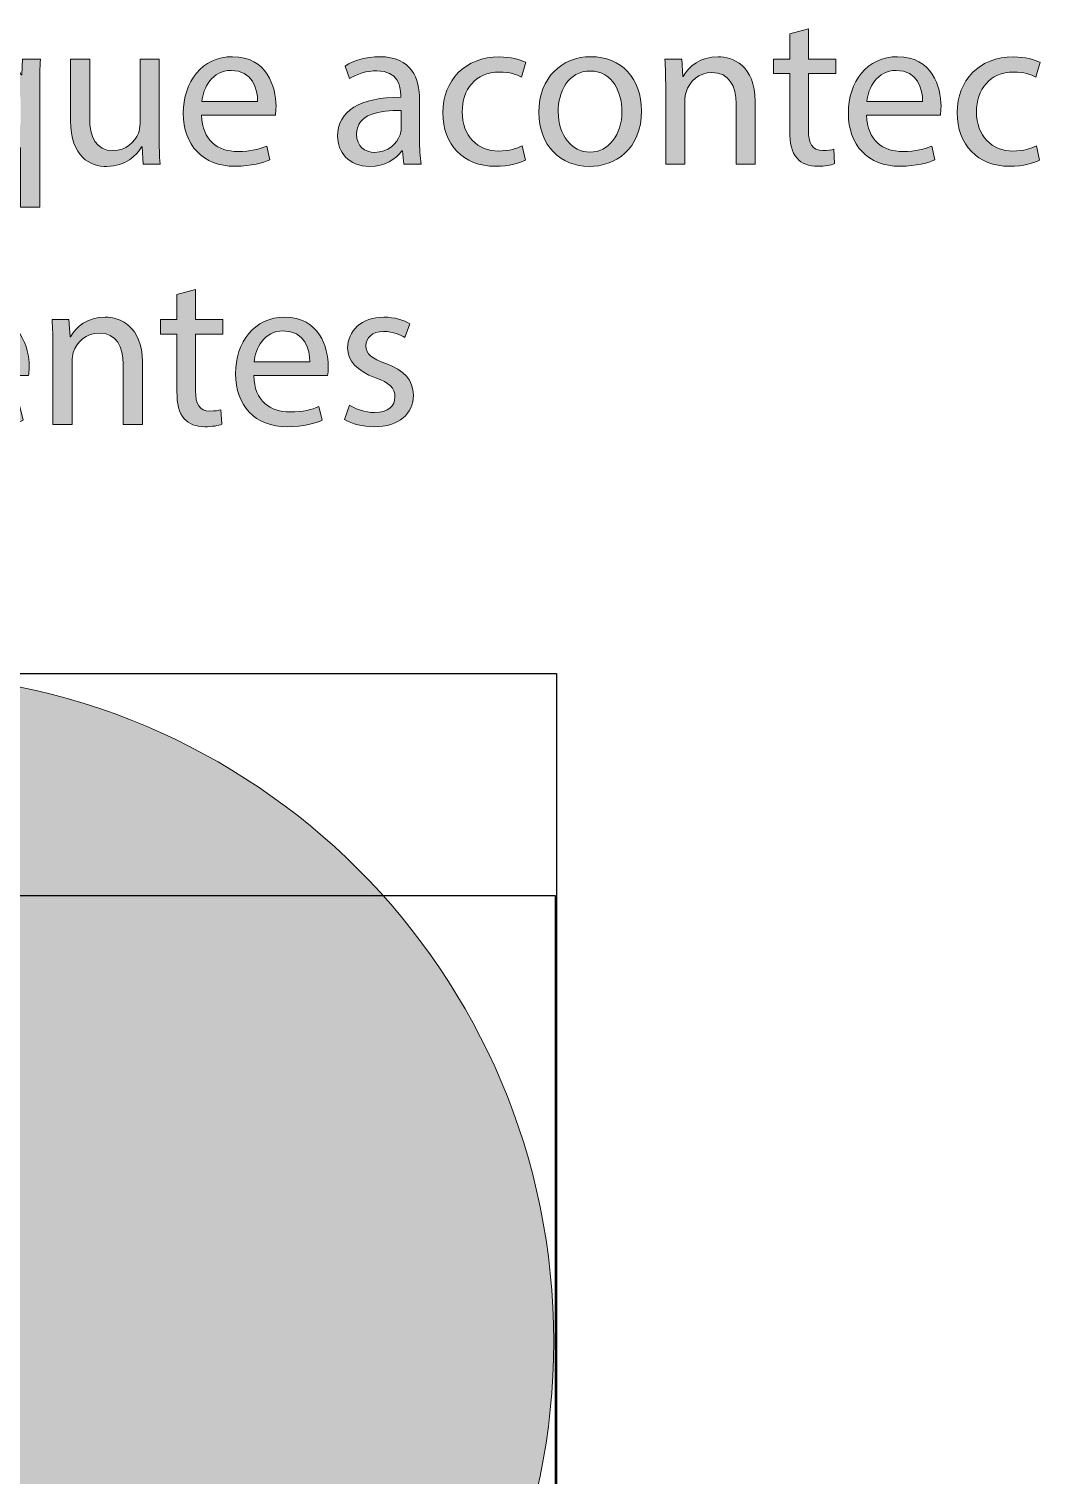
# Model space of a CAD drawing. Header units: inches. Extents: x -507 to 1392, y -754 to 68.
# Drawn here: x 704 to 750.6, y -107.8 to -41.2 of the extents above; entities that cross this region are included whole.
import ezdxf

# ---------------------------------------------------------------- set-up
doc = ezdxf.new("R2010")
doc.units = ezdxf.units.IN
doc.header["$MEASUREMENT"] = 0
doc.layers.add('back', color=7, linetype='Continuous')
picture_1 = doc.add_image_def('image46.png', size_in_pixel=(182, 199))
picture_2 = doc.add_image_def('image47.png', size_in_pixel=(257, 284))

# ---------------------------------------------------------------- blocks, each defined once
blk = doc.blocks.new('block 118')
at = {"layer": 'back', "true_color": 0x326699}
h = blk.add_hatch(color=165, dxfattribs=at)
h.dxf.hatch_style = 2
edge = h.paths.add_edge_path()
edge.add_spline(control_points=[(728.18, -101.656), (728.18, -84.661), (714.402, -70.883), (697.407, -70.883), (680.411, -70.883), (666.634, -84.661), (666.634, -101.656), (666.634, -118.651), (680.411, -132.429), (697.407, -132.429), (714.402, -132.429), (728.18, -118.651), (728.18, -101.656)], knot_values=[0, 0, 0, 0, 1, 1, 1, 2, 2, 2, 3, 3, 3, 4, 4, 4, 4], degree=3, periodic=1)
at = {"layer": 'back', "lineweight": 0}
blk.add_open_spline([(728.18, -101.656), (728.18, -84.661), (714.402, -70.883), (697.407, -70.883), (680.411, -70.883), (666.634, -84.661), (666.634, -101.656), (666.634, -118.651), (680.411, -132.429), (697.407, -132.429), (714.402, -132.429), (728.18, -118.651), (728.18, -101.656)], degree=3, knots=[0, 0, 0, 0, 1, 1, 1, 2, 2, 2, 3, 3, 3, 4, 4, 4, 4], dxfattribs=at)
blk = doc.blocks.new('block 117')
at = {"layer": 'back'}
blk.add_blockref('block 118', (0, 0), dxfattribs=at)
blk = doc.blocks.new('block 119')
at = {"layer": 'back'}
image = blk.add_image(picture_2, insert=(666.634, -139.043), size_in_units=(61.68, 68.16), dxfattribs=at)
blk = doc.blocks.new('block 116')
at = {"layer": 'back'}
for name in ['block 117', 'block 119']:
    blk.add_blockref(name, (0, 0), dxfattribs=at)
image = blk.add_image(picture_1, insert=(684.569, -128.874), size_in_units=(43.68, 47.76), dxfattribs=at)
blk = doc.blocks.new('block 115')
at = {"layer": 'back'}
blk.add_blockref('block 116', (0, 0), dxfattribs=at)
blk = doc.blocks.new('block 190')
at = {"layer": 'back', "true_color": 0x231f20}
h = blk.add_hatch(color=250, dxfattribs=at)
h.dxf.hatch_style = 2
edge = h.paths.add_edge_path()
edge.add_spline(control_points=[(739.904, -41.19), (739.904, -41.19), (739.904, -42.58), (739.904, -42.58), (739.904, -42.58), (741.163, -42.58), (741.163, -42.58), (741.163, -42.58), (741.163, -43.25), (741.163, -43.25), (741.163, -43.25), (739.904, -43.25), (739.904, -43.25), (739.904, -43.25), (739.904, -45.858), (739.904, -45.858), (739.904, -46.458), (740.074, -46.797), (740.563, -46.797), (740.794, -46.797), (740.964, -46.768), (741.073, -46.737), (741.073, -46.737), (741.113, -47.397), (741.113, -47.397), (740.943, -47.467), (740.674, -47.517), (740.334, -47.517), (739.924, -47.517), (739.595, -47.387), (739.385, -47.147), (739.135, -46.887), (739.045, -46.458), (739.045, -45.888), (739.045, -45.888), (739.045, -43.25), (739.045, -43.25), (739.045, -43.25), (738.295, -43.25), (738.295, -43.25), (738.295, -43.25), (738.295, -42.58), (738.295, -42.58), (738.295, -42.58), (739.045, -42.58), (739.045, -42.58), (739.045, -42.58), (739.045, -41.42), (739.045, -41.42), (739.045, -41.42), (739.904, -41.19), (739.904, -41.19)], knot_values=[0, 0, 0, 0, 1, 1, 1, 2, 2, 2, 3, 3, 3, 4, 4, 4, 5, 5, 5, 6, 6, 6, 7, 7, 7, 8, 8, 8, 9, 9, 9, 10, 10, 10, 11, 11, 11, 12, 12, 12, 13, 13, 13, 14, 14, 14, 15, 15, 15, 16, 16, 16, 17, 17, 17, 17], degree=3, periodic=1)
h = blk.add_hatch(color=250, dxfattribs=at)
h.dxf.hatch_style = 2
edge = h.paths.add_edge_path()
edge.add_spline(control_points=[(703.634, -46.667), (703.634, -46.667), (703.613, -46.667), (703.613, -46.667), (703.354, -47.147), (702.813, -47.527), (702.034, -47.527), (700.905, -47.527), (699.985, -46.547), (699.985, -45.078), (699.985, -43.269), (701.155, -42.47), (702.174, -42.47), (702.924, -42.47), (703.424, -42.839), (703.663, -43.309), (703.663, -43.309), (703.684, -43.309), (703.684, -43.309), (703.684, -43.309), (703.714, -42.58), (703.714, -42.58), (703.714, -42.58), (704.543, -42.58), (704.543, -42.58), (704.523, -42.989), (704.513, -43.409), (704.513, -43.909), (704.513, -43.909), (704.513, -49.396), (704.513, -49.396), (704.513, -49.396), (703.634, -49.396), (703.634, -49.396), (703.634, -49.396), (703.634, -46.667), (703.634, -46.667)], knot_values=[0, 0, 0, 0, 1, 1, 1, 2, 2, 2, 3, 3, 3, 4, 4, 4, 5, 5, 5, 6, 6, 6, 7, 7, 7, 8, 8, 8, 9, 9, 9, 10, 10, 10, 11, 11, 11, 12, 12, 12, 12], degree=3, periodic=1)
edge = h.paths.add_edge_path()
edge.add_spline(control_points=[(703.634, -44.539), (703.634, -44.418), (703.623, -44.279), (703.594, -44.169), (703.464, -43.629), (702.994, -43.169), (702.334, -43.169), (701.425, -43.169), (700.875, -43.939), (700.875, -45.028), (700.875, -45.988), (701.335, -46.827), (702.305, -46.827), (702.874, -46.827), (703.363, -46.478), (703.563, -45.868), (703.604, -45.748), (703.634, -45.578), (703.634, -45.448), (703.634, -45.448), (703.634, -44.539), (703.634, -44.539)], knot_values=[0, 0, 0, 0, 1, 1, 1, 2, 2, 2, 3, 3, 3, 4, 4, 4, 5, 5, 5, 6, 6, 6, 7, 7, 7, 7], degree=3, periodic=1)
h = blk.add_hatch(color=250, dxfattribs=at)
h.dxf.hatch_style = 2
edge = h.paths.add_edge_path()
edge.add_spline(control_points=[(710.013, -46.098), (710.013, -46.598), (710.023, -47.037), (710.053, -47.417), (710.053, -47.417), (709.273, -47.417), (709.273, -47.417), (709.273, -47.417), (709.224, -46.627), (709.224, -46.627), (709.224, -46.627), (709.203, -46.627), (709.203, -46.627), (708.974, -47.017), (708.464, -47.527), (707.604, -47.527), (706.845, -47.527), (705.936, -47.107), (705.936, -45.408), (705.936, -45.408), (705.936, -42.58), (705.936, -42.58), (705.936, -42.58), (706.814, -42.58), (706.814, -42.58), (706.814, -42.58), (706.814, -45.258), (706.814, -45.258), (706.814, -46.178), (707.095, -46.797), (707.895, -46.797), (708.483, -46.797), (708.894, -46.388), (709.054, -45.998), (709.104, -45.868), (709.134, -45.708), (709.134, -45.548), (709.134, -45.548), (709.134, -42.58), (709.134, -42.58), (709.134, -42.58), (710.013, -42.58), (710.013, -42.58), (710.013, -42.58), (710.013, -46.098), (710.013, -46.098)], knot_values=[0, 0, 0, 0, 1, 1, 1, 2, 2, 2, 3, 3, 3, 4, 4, 4, 5, 5, 5, 6, 6, 6, 7, 7, 7, 8, 8, 8, 9, 9, 9, 10, 10, 10, 11, 11, 11, 12, 12, 12, 13, 13, 13, 14, 14, 14, 15, 15, 15, 15], degree=3, periodic=1)
h = blk.add_hatch(color=250, dxfattribs=at)
h.dxf.hatch_style = 2
edge = h.paths.add_edge_path()
edge.add_spline(control_points=[(711.965, -45.158), (711.984, -46.348), (712.744, -46.837), (713.624, -46.837), (714.254, -46.837), (714.633, -46.728), (714.963, -46.587), (714.963, -46.587), (715.113, -47.217), (715.113, -47.217), (714.803, -47.357), (714.273, -47.517), (713.504, -47.517), (712.015, -47.517), (711.125, -46.538), (711.125, -45.078), (711.125, -43.619), (711.984, -42.47), (713.394, -42.47), (714.973, -42.47), (715.393, -43.859), (715.393, -44.749), (715.393, -44.928), (715.373, -45.068), (715.363, -45.158), (715.363, -45.158), (711.965, -45.158), (711.965, -45.158)], knot_values=[0, 0, 0, 0, 1, 1, 1, 2, 2, 2, 3, 3, 3, 4, 4, 4, 5, 5, 5, 6, 6, 6, 7, 7, 7, 8, 8, 8, 9, 9, 9, 9], degree=3, periodic=1)
edge = h.paths.add_edge_path()
edge.add_spline(control_points=[(714.543, -44.529), (714.554, -43.969), (714.313, -43.1), (713.324, -43.1), (712.435, -43.1), (712.045, -43.919), (711.975, -44.529), (711.975, -44.529), (714.543, -44.529), (714.543, -44.529)], knot_values=[0, 0, 0, 0, 1, 1, 1, 2, 2, 2, 3, 3, 3, 3], degree=3, periodic=1)
h = blk.add_hatch(color=250, dxfattribs=at)
h.dxf.hatch_style = 2
edge = h.paths.add_edge_path()
edge.add_spline(control_points=[(721.283, -47.417), (721.283, -47.417), (721.214, -46.807), (721.214, -46.807), (721.214, -46.807), (721.184, -46.807), (721.184, -46.807), (720.914, -47.187), (720.395, -47.527), (719.704, -47.527), (718.725, -47.527), (718.226, -46.837), (718.226, -46.138), (718.226, -44.968), (719.265, -44.329), (721.134, -44.339), (721.134, -44.339), (721.134, -44.239), (721.134, -44.239), (721.134, -43.839), (721.023, -43.119), (720.034, -43.119), (719.585, -43.119), (719.115, -43.259), (718.775, -43.479), (718.775, -43.479), (718.575, -42.899), (718.575, -42.899), (718.975, -42.64), (719.555, -42.47), (720.164, -42.47), (721.644, -42.47), (722.003, -43.479), (722.003, -44.449), (722.003, -44.449), (722.003, -46.258), (722.003, -46.258), (722.003, -46.677), (722.023, -47.087), (722.083, -47.417), (722.083, -47.417), (721.283, -47.417), (721.283, -47.417)], knot_values=[0, 0, 0, 0, 1, 1, 1, 2, 2, 2, 3, 3, 3, 4, 4, 4, 5, 5, 5, 6, 6, 6, 7, 7, 7, 8, 8, 8, 9, 9, 9, 10, 10, 10, 11, 11, 11, 12, 12, 12, 13, 13, 13, 14, 14, 14, 14], degree=3, periodic=1)
edge = h.paths.add_edge_path()
edge.add_spline(control_points=[(721.153, -44.948), (720.194, -44.928), (719.104, -45.098), (719.104, -46.038), (719.104, -46.607), (719.484, -46.877), (719.935, -46.877), (720.564, -46.877), (720.964, -46.478), (721.104, -46.068), (721.134, -45.978), (721.153, -45.878), (721.153, -45.788), (721.153, -45.788), (721.153, -44.948), (721.153, -44.948)], knot_values=[0, 0, 0, 0, 1, 1, 1, 2, 2, 2, 3, 3, 3, 4, 4, 4, 5, 5, 5, 5], degree=3, periodic=1)
h = blk.add_hatch(color=250, dxfattribs=at)
h.dxf.hatch_style = 2
edge = h.paths.add_edge_path()
edge.add_spline(control_points=[(726.873, -47.237), (726.644, -47.357), (726.134, -47.517), (725.483, -47.517), (724.024, -47.517), (723.075, -46.527), (723.075, -45.048), (723.075, -43.559), (724.095, -42.479), (725.674, -42.479), (726.193, -42.479), (726.653, -42.61), (726.893, -42.729), (726.893, -42.729), (726.693, -43.409), (726.693, -43.409), (726.483, -43.289), (726.153, -43.179), (725.674, -43.179), (724.564, -43.179), (723.965, -43.999), (723.965, -45.008), (723.965, -46.128), (724.685, -46.817), (725.644, -46.817), (726.144, -46.817), (726.474, -46.688), (726.723, -46.578), (726.723, -46.578), (726.873, -47.237), (726.873, -47.237)], knot_values=[0, 0, 0, 0, 1, 1, 1, 2, 2, 2, 3, 3, 3, 4, 4, 4, 5, 5, 5, 6, 6, 6, 7, 7, 7, 8, 8, 8, 9, 9, 9, 10, 10, 10, 10], degree=3, periodic=1)
h = blk.add_hatch(color=250, dxfattribs=at)
h.dxf.hatch_style = 2
edge = h.paths.add_edge_path()
edge.add_spline(control_points=[(732.223, -44.958), (732.223, -46.748), (730.983, -47.527), (729.813, -47.527), (728.505, -47.527), (727.495, -46.567), (727.495, -45.038), (727.495, -43.419), (728.555, -42.47), (729.894, -42.47), (731.283, -42.47), (732.223, -43.479), (732.223, -44.958)], knot_values=[0, 0, 0, 0, 1, 1, 1, 2, 2, 2, 3, 3, 3, 4, 4, 4, 4], degree=3, periodic=1)
edge = h.paths.add_edge_path()
edge.add_spline(control_points=[(728.385, -45.008), (728.385, -46.068), (728.994, -46.867), (729.854, -46.867), (730.693, -46.867), (731.323, -46.078), (731.323, -44.988), (731.323, -44.169), (730.913, -43.129), (729.874, -43.129), (728.834, -43.129), (728.385, -44.089), (728.385, -45.008)], knot_values=[0, 0, 0, 0, 1, 1, 1, 2, 2, 2, 3, 3, 3, 4, 4, 4, 4], degree=3, periodic=1)
h = blk.add_hatch(color=250, dxfattribs=at)
h.dxf.hatch_style = 2
edge = h.paths.add_edge_path()
edge.add_spline(control_points=[(733.335, -43.889), (733.335, -43.389), (733.325, -42.979), (733.295, -42.58), (733.295, -42.58), (734.074, -42.58), (734.074, -42.58), (734.074, -42.58), (734.125, -43.379), (734.125, -43.379), (734.125, -43.379), (734.145, -43.379), (734.145, -43.379), (734.385, -42.919), (734.944, -42.47), (735.744, -42.47), (736.413, -42.47), (737.453, -42.87), (737.453, -44.529), (737.453, -44.529), (737.453, -47.417), (737.453, -47.417), (737.453, -47.417), (736.573, -47.417), (736.573, -47.417), (736.573, -47.417), (736.573, -44.628), (736.573, -44.628), (736.573, -43.849), (736.283, -43.199), (735.454, -43.199), (734.874, -43.199), (734.425, -43.609), (734.274, -44.099), (734.234, -44.209), (734.215, -44.359), (734.215, -44.509), (734.215, -44.509), (734.215, -47.417), (734.215, -47.417), (734.215, -47.417), (733.335, -47.417), (733.335, -47.417), (733.335, -47.417), (733.335, -43.889), (733.335, -43.889)], knot_values=[0, 0, 0, 0, 1, 1, 1, 2, 2, 2, 3, 3, 3, 4, 4, 4, 5, 5, 5, 6, 6, 6, 7, 7, 7, 8, 8, 8, 9, 9, 9, 10, 10, 10, 11, 11, 11, 12, 12, 12, 13, 13, 13, 14, 14, 14, 15, 15, 15, 15], degree=3, periodic=1)
h = blk.add_hatch(color=250, dxfattribs=at)
h.dxf.hatch_style = 2
edge = h.paths.add_edge_path()
edge.add_spline(control_points=[(742.585, -45.158), (742.604, -46.348), (743.364, -46.837), (744.244, -46.837), (744.873, -46.837), (745.253, -46.728), (745.583, -46.587), (745.583, -46.587), (745.732, -47.217), (745.732, -47.217), (745.423, -47.357), (744.894, -47.517), (744.124, -47.517), (742.635, -47.517), (741.745, -46.538), (741.745, -45.078), (741.745, -43.619), (742.604, -42.47), (744.014, -42.47), (745.593, -42.47), (746.013, -43.859), (746.013, -44.749), (746.013, -44.928), (745.993, -45.068), (745.982, -45.158), (745.982, -45.158), (742.585, -45.158), (742.585, -45.158)], knot_values=[0, 0, 0, 0, 1, 1, 1, 2, 2, 2, 3, 3, 3, 4, 4, 4, 5, 5, 5, 6, 6, 6, 7, 7, 7, 8, 8, 8, 9, 9, 9, 9], degree=3, periodic=1)
edge = h.paths.add_edge_path()
edge.add_spline(control_points=[(745.163, -44.529), (745.173, -43.969), (744.934, -43.1), (743.943, -43.1), (743.055, -43.1), (742.664, -43.919), (742.595, -44.529), (742.595, -44.529), (745.163, -44.529), (745.163, -44.529)], knot_values=[0, 0, 0, 0, 1, 1, 1, 2, 2, 2, 3, 3, 3, 3], degree=3, periodic=1)
h = blk.add_hatch(color=250, dxfattribs=at)
h.dxf.hatch_style = 2
edge = h.paths.add_edge_path()
edge.add_spline(control_points=[(750.553, -47.237), (750.323, -47.357), (749.813, -47.517), (749.163, -47.517), (747.704, -47.517), (746.755, -46.527), (746.755, -45.048), (746.755, -43.559), (747.774, -42.479), (749.354, -42.479), (749.873, -42.479), (750.333, -42.61), (750.572, -42.729), (750.572, -42.729), (750.373, -43.409), (750.373, -43.409), (750.163, -43.289), (749.833, -43.179), (749.354, -43.179), (748.244, -43.179), (747.645, -43.999), (747.645, -45.008), (747.645, -46.128), (748.364, -46.817), (749.323, -46.817), (749.823, -46.817), (750.153, -46.688), (750.402, -46.578), (750.402, -46.578), (750.553, -47.237), (750.553, -47.237)], knot_values=[0, 0, 0, 0, 1, 1, 1, 2, 2, 2, 3, 3, 3, 4, 4, 4, 5, 5, 5, 6, 6, 6, 7, 7, 7, 8, 8, 8, 9, 9, 9, 10, 10, 10, 10], degree=3, periodic=1)
h = blk.add_hatch(color=250, dxfattribs=at)
h.dxf.hatch_style = 2
edge = h.paths.add_edge_path()
edge.add_spline(control_points=[(711.689, -53.19), (711.689, -53.19), (711.689, -54.58), (711.689, -54.58), (711.689, -54.58), (712.949, -54.58), (712.949, -54.58), (712.949, -54.58), (712.949, -55.25), (712.949, -55.25), (712.949, -55.25), (711.689, -55.25), (711.689, -55.25), (711.689, -55.25), (711.689, -57.858), (711.689, -57.858), (711.689, -58.458), (711.859, -58.797), (712.35, -58.797), (712.579, -58.797), (712.749, -58.768), (712.859, -58.737), (712.859, -58.737), (712.899, -59.397), (712.899, -59.397), (712.729, -59.467), (712.459, -59.517), (712.119, -59.517), (711.71, -59.517), (711.38, -59.387), (711.17, -59.147), (710.92, -58.887), (710.83, -58.458), (710.83, -57.888), (710.83, -57.888), (710.83, -55.25), (710.83, -55.25), (710.83, -55.25), (710.08, -55.25), (710.08, -55.25), (710.08, -55.25), (710.08, -54.58), (710.08, -54.58), (710.08, -54.58), (710.83, -54.58), (710.83, -54.58), (710.83, -54.58), (710.83, -53.42), (710.83, -53.42), (710.83, -53.42), (711.689, -53.19), (711.689, -53.19)], knot_values=[0, 0, 0, 0, 1, 1, 1, 2, 2, 2, 3, 3, 3, 4, 4, 4, 5, 5, 5, 6, 6, 6, 7, 7, 7, 8, 8, 8, 9, 9, 9, 10, 10, 10, 11, 11, 11, 12, 12, 12, 13, 13, 13, 14, 14, 14, 15, 15, 15, 16, 16, 16, 17, 17, 17, 17], degree=3, periodic=1)
h = blk.add_hatch(color=250, dxfattribs=at)
h.dxf.hatch_style = 2
edge = h.paths.add_edge_path()
edge.add_spline(control_points=[(700.6, -57.158), (700.62, -58.348), (701.38, -58.837), (702.259, -58.837), (702.889, -58.837), (703.269, -58.728), (703.599, -58.587), (703.599, -58.587), (703.748, -59.217), (703.748, -59.217), (703.438, -59.357), (702.908, -59.517), (702.139, -59.517), (700.65, -59.517), (699.761, -58.538), (699.761, -57.078), (699.761, -55.619), (700.62, -54.47), (702.029, -54.47), (703.608, -54.47), (704.028, -55.859), (704.028, -56.749), (704.028, -56.928), (704.008, -57.068), (703.998, -57.158), (703.998, -57.158), (700.6, -57.158), (700.6, -57.158)], knot_values=[0, 0, 0, 0, 1, 1, 1, 2, 2, 2, 3, 3, 3, 4, 4, 4, 5, 5, 5, 6, 6, 6, 7, 7, 7, 8, 8, 8, 9, 9, 9, 9], degree=3, periodic=1)
edge = h.paths.add_edge_path()
edge.add_spline(control_points=[(703.179, -56.529), (703.188, -55.969), (702.948, -55.1), (701.959, -55.1), (701.069, -55.1), (700.68, -55.919), (700.61, -56.529), (700.61, -56.529), (703.179, -56.529), (703.179, -56.529)], knot_values=[0, 0, 0, 0, 1, 1, 1, 2, 2, 2, 3, 3, 3, 3], degree=3, periodic=1)
h = blk.add_hatch(color=250, dxfattribs=at)
h.dxf.hatch_style = 2
edge = h.paths.add_edge_path()
edge.add_spline(control_points=[(705.12, -55.889), (705.12, -55.389), (705.11, -54.979), (705.08, -54.58), (705.08, -54.58), (705.86, -54.58), (705.86, -54.58), (705.86, -54.58), (705.91, -55.379), (705.91, -55.379), (705.91, -55.379), (705.93, -55.379), (705.93, -55.379), (706.17, -54.919), (706.729, -54.47), (707.529, -54.47), (708.199, -54.47), (709.238, -54.87), (709.238, -56.529), (709.238, -56.529), (709.238, -59.417), (709.238, -59.417), (709.238, -59.417), (708.358, -59.417), (708.358, -59.417), (708.358, -59.417), (708.358, -56.628), (708.358, -56.628), (708.358, -55.849), (708.069, -55.199), (707.239, -55.199), (706.659, -55.199), (706.21, -55.609), (706.06, -56.099), (706.02, -56.209), (706, -56.359), (706, -56.509), (706, -56.509), (706, -59.417), (706, -59.417), (706, -59.417), (705.12, -59.417), (705.12, -59.417), (705.12, -59.417), (705.12, -55.889), (705.12, -55.889)], knot_values=[0, 0, 0, 0, 1, 1, 1, 2, 2, 2, 3, 3, 3, 4, 4, 4, 5, 5, 5, 6, 6, 6, 7, 7, 7, 8, 8, 8, 9, 9, 9, 10, 10, 10, 11, 11, 11, 12, 12, 12, 13, 13, 13, 14, 14, 14, 15, 15, 15, 15], degree=3, periodic=1)
h = blk.add_hatch(color=250, dxfattribs=at)
h.dxf.hatch_style = 2
edge = h.paths.add_edge_path()
edge.add_spline(control_points=[(714.37, -57.158), (714.39, -58.348), (715.149, -58.837), (716.029, -58.837), (716.659, -58.837), (717.038, -58.728), (717.368, -58.587), (717.368, -58.587), (717.519, -59.217), (717.519, -59.217), (717.208, -59.357), (716.679, -59.517), (715.909, -59.517), (714.42, -59.517), (713.53, -58.538), (713.53, -57.078), (713.53, -55.619), (714.39, -54.47), (715.799, -54.47), (717.378, -54.47), (717.798, -55.859), (717.798, -56.749), (717.798, -56.928), (717.778, -57.068), (717.769, -57.158), (717.769, -57.158), (714.37, -57.158), (714.37, -57.158)], knot_values=[0, 0, 0, 0, 1, 1, 1, 2, 2, 2, 3, 3, 3, 4, 4, 4, 5, 5, 5, 6, 6, 6, 7, 7, 7, 8, 8, 8, 9, 9, 9, 9], degree=3, periodic=1)
edge = h.paths.add_edge_path()
edge.add_spline(control_points=[(716.948, -56.529), (716.959, -55.969), (716.719, -55.1), (715.729, -55.1), (714.84, -55.1), (714.45, -55.919), (714.38, -56.529), (714.38, -56.529), (716.948, -56.529), (716.948, -56.529)], knot_values=[0, 0, 0, 0, 1, 1, 1, 2, 2, 2, 3, 3, 3, 3], degree=3, periodic=1)
h = blk.add_hatch(color=250, dxfattribs=at)
h.dxf.hatch_style = 2
edge = h.paths.add_edge_path()
edge.add_spline(control_points=[(718.771, -58.518), (719.03, -58.688), (719.49, -58.867), (719.93, -58.867), (720.569, -58.867), (720.87, -58.547), (720.87, -58.147), (720.87, -57.728), (720.62, -57.498), (719.97, -57.258), (719.101, -56.948), (718.69, -56.469), (718.69, -55.889), (718.69, -55.109), (719.32, -54.47), (720.36, -54.47), (720.85, -54.47), (721.279, -54.61), (721.549, -54.77), (721.549, -54.77), (721.329, -55.409), (721.329, -55.409), (721.14, -55.289), (720.79, -55.129), (720.34, -55.129), (719.82, -55.129), (719.53, -55.429), (719.53, -55.789), (719.53, -56.189), (719.82, -56.369), (720.45, -56.608), (721.289, -56.928), (721.719, -57.348), (721.719, -58.068), (721.719, -58.917), (721.06, -59.517), (719.91, -59.517), (719.381, -59.517), (718.891, -59.387), (718.551, -59.187), (718.551, -59.187), (718.771, -58.518), (718.771, -58.518)], knot_values=[0, 0, 0, 0, 1, 1, 1, 2, 2, 2, 3, 3, 3, 4, 4, 4, 5, 5, 5, 6, 6, 6, 7, 7, 7, 8, 8, 8, 9, 9, 9, 10, 10, 10, 11, 11, 11, 12, 12, 12, 13, 13, 13, 14, 14, 14, 14], degree=3, periodic=1)
at = {"layer": 'back', "lineweight": 0}
for points, knots in [([(739.904, -41.19), (739.904, -41.19), (739.904, -42.58), (739.904, -42.58), (739.904, -42.58), (741.163, -42.58), (741.163, -42.58), (741.163, -42.58), (741.163, -43.25), (741.163, -43.25), (741.163, -43.25), (739.904, -43.25), (739.904, -43.25), (739.904, -43.25), (739.904, -45.858), (739.904, -45.858), (739.904, -46.458), (740.074, -46.797), (740.563, -46.797), (740.794, -46.797), (740.964, -46.768), (741.073, -46.737), (741.073, -46.737), (741.113, -47.397), (741.113, -47.397), (740.943, -47.467), (740.674, -47.517), (740.334, -47.517), (739.924, -47.517), (739.595, -47.387), (739.385, -47.147), (739.135, -46.887), (739.045, -46.458), (739.045, -45.888), (739.045, -45.888), (739.045, -43.25), (739.045, -43.25), (739.045, -43.25), (738.295, -43.25), (738.295, -43.25), (738.295, -43.25), (738.295, -42.58), (738.295, -42.58), (738.295, -42.58), (739.045, -42.58), (739.045, -42.58), (739.045, -42.58), (739.045, -41.42), (739.045, -41.42), (739.045, -41.42), (739.904, -41.19), (739.904, -41.19)], [0, 0, 0, 0, 1, 1, 1, 2, 2, 2, 3, 3, 3, 4, 4, 4, 5, 5, 5, 6, 6, 6, 7, 7, 7, 8, 8, 8, 9, 9, 9, 10, 10, 10, 11, 11, 11, 12, 12, 12, 13, 13, 13, 14, 14, 14, 15, 15, 15, 16, 16, 16, 17, 17, 17, 17]), ([(703.634, -46.667), (703.634, -46.667), (703.613, -46.667), (703.613, -46.667), (703.354, -47.147), (702.813, -47.527), (702.034, -47.527), (700.905, -47.527), (699.985, -46.547), (699.985, -45.078), (699.985, -43.269), (701.155, -42.47), (702.174, -42.47), (702.924, -42.47), (703.424, -42.839), (703.663, -43.309), (703.663, -43.309), (703.684, -43.309), (703.684, -43.309), (703.684, -43.309), (703.714, -42.58), (703.714, -42.58), (703.714, -42.58), (704.543, -42.58), (704.543, -42.58), (704.523, -42.989), (704.513, -43.409), (704.513, -43.909), (704.513, -43.909), (704.513, -49.396), (704.513, -49.396), (704.513, -49.396), (703.634, -49.396), (703.634, -49.396), (703.634, -49.396), (703.634, -46.667), (703.634, -46.667)], [0, 0, 0, 0, 1, 1, 1, 2, 2, 2, 3, 3, 3, 4, 4, 4, 5, 5, 5, 6, 6, 6, 7, 7, 7, 8, 8, 8, 9, 9, 9, 10, 10, 10, 11, 11, 11, 12, 12, 12, 12]), ([(710.013, -46.098), (710.013, -46.598), (710.023, -47.037), (710.053, -47.417), (710.053, -47.417), (709.273, -47.417), (709.273, -47.417), (709.273, -47.417), (709.224, -46.627), (709.224, -46.627), (709.224, -46.627), (709.203, -46.627), (709.203, -46.627), (708.974, -47.017), (708.464, -47.527), (707.604, -47.527), (706.845, -47.527), (705.936, -47.107), (705.936, -45.408), (705.936, -45.408), (705.936, -42.58), (705.936, -42.58), (705.936, -42.58), (706.814, -42.58), (706.814, -42.58), (706.814, -42.58), (706.814, -45.258), (706.814, -45.258), (706.814, -46.178), (707.095, -46.797), (707.895, -46.797), (708.483, -46.797), (708.894, -46.388), (709.054, -45.998), (709.104, -45.868), (709.134, -45.708), (709.134, -45.548), (709.134, -45.548), (709.134, -42.58), (709.134, -42.58), (709.134, -42.58), (710.013, -42.58), (710.013, -42.58), (710.013, -42.58), (710.013, -46.098), (710.013, -46.098)], [0, 0, 0, 0, 1, 1, 1, 2, 2, 2, 3, 3, 3, 4, 4, 4, 5, 5, 5, 6, 6, 6, 7, 7, 7, 8, 8, 8, 9, 9, 9, 10, 10, 10, 11, 11, 11, 12, 12, 12, 13, 13, 13, 14, 14, 14, 15, 15, 15, 15]), ([(711.965, -45.158), (711.984, -46.348), (712.744, -46.837), (713.624, -46.837), (714.254, -46.837), (714.633, -46.728), (714.963, -46.587), (714.963, -46.587), (715.113, -47.217), (715.113, -47.217), (714.803, -47.357), (714.273, -47.517), (713.504, -47.517), (712.015, -47.517), (711.125, -46.538), (711.125, -45.078), (711.125, -43.619), (711.984, -42.47), (713.394, -42.47), (714.973, -42.47), (715.393, -43.859), (715.393, -44.749), (715.393, -44.928), (715.373, -45.068), (715.363, -45.158), (715.363, -45.158), (711.965, -45.158), (711.965, -45.158)], [0, 0, 0, 0, 1, 1, 1, 2, 2, 2, 3, 3, 3, 4, 4, 4, 5, 5, 5, 6, 6, 6, 7, 7, 7, 8, 8, 8, 9, 9, 9, 9]), ([(721.283, -47.417), (721.283, -47.417), (721.214, -46.807), (721.214, -46.807), (721.214, -46.807), (721.184, -46.807), (721.184, -46.807), (720.914, -47.187), (720.395, -47.527), (719.704, -47.527), (718.725, -47.527), (718.226, -46.837), (718.226, -46.138), (718.226, -44.968), (719.265, -44.329), (721.134, -44.339), (721.134, -44.339), (721.134, -44.239), (721.134, -44.239), (721.134, -43.839), (721.023, -43.119), (720.034, -43.119), (719.585, -43.119), (719.115, -43.259), (718.775, -43.479), (718.775, -43.479), (718.575, -42.899), (718.575, -42.899), (718.975, -42.64), (719.555, -42.47), (720.164, -42.47), (721.644, -42.47), (722.003, -43.479), (722.003, -44.449), (722.003, -44.449), (722.003, -46.258), (722.003, -46.258), (722.003, -46.677), (722.023, -47.087), (722.083, -47.417), (722.083, -47.417), (721.283, -47.417), (721.283, -47.417)], [0, 0, 0, 0, 1, 1, 1, 2, 2, 2, 3, 3, 3, 4, 4, 4, 5, 5, 5, 6, 6, 6, 7, 7, 7, 8, 8, 8, 9, 9, 9, 10, 10, 10, 11, 11, 11, 12, 12, 12, 13, 13, 13, 14, 14, 14, 14]), ([(726.873, -47.237), (726.644, -47.357), (726.134, -47.517), (725.483, -47.517), (724.024, -47.517), (723.075, -46.527), (723.075, -45.048), (723.075, -43.559), (724.095, -42.479), (725.674, -42.479), (726.193, -42.479), (726.653, -42.61), (726.893, -42.729), (726.893, -42.729), (726.693, -43.409), (726.693, -43.409), (726.483, -43.289), (726.153, -43.179), (725.674, -43.179), (724.564, -43.179), (723.965, -43.999), (723.965, -45.008), (723.965, -46.128), (724.685, -46.817), (725.644, -46.817), (726.144, -46.817), (726.474, -46.688), (726.723, -46.578), (726.723, -46.578), (726.873, -47.237), (726.873, -47.237)], [0, 0, 0, 0, 1, 1, 1, 2, 2, 2, 3, 3, 3, 4, 4, 4, 5, 5, 5, 6, 6, 6, 7, 7, 7, 8, 8, 8, 9, 9, 9, 10, 10, 10, 10]), ([(732.223, -44.958), (732.223, -46.748), (730.983, -47.527), (729.813, -47.527), (728.505, -47.527), (727.495, -46.567), (727.495, -45.038), (727.495, -43.419), (728.555, -42.47), (729.894, -42.47), (731.283, -42.47), (732.223, -43.479), (732.223, -44.958)], [0, 0, 0, 0, 1, 1, 1, 2, 2, 2, 3, 3, 3, 4, 4, 4, 4]), ([(733.335, -43.889), (733.335, -43.389), (733.325, -42.979), (733.295, -42.58), (733.295, -42.58), (734.074, -42.58), (734.074, -42.58), (734.074, -42.58), (734.125, -43.379), (734.125, -43.379), (734.125, -43.379), (734.145, -43.379), (734.145, -43.379), (734.385, -42.919), (734.944, -42.47), (735.744, -42.47), (736.413, -42.47), (737.453, -42.87), (737.453, -44.529), (737.453, -44.529), (737.453, -47.417), (737.453, -47.417), (737.453, -47.417), (736.573, -47.417), (736.573, -47.417), (736.573, -47.417), (736.573, -44.628), (736.573, -44.628), (736.573, -43.849), (736.283, -43.199), (735.454, -43.199), (734.874, -43.199), (734.425, -43.609), (734.274, -44.099), (734.234, -44.209), (734.215, -44.359), (734.215, -44.509), (734.215, -44.509), (734.215, -47.417), (734.215, -47.417), (734.215, -47.417), (733.335, -47.417), (733.335, -47.417), (733.335, -47.417), (733.335, -43.889), (733.335, -43.889)], [0, 0, 0, 0, 1, 1, 1, 2, 2, 2, 3, 3, 3, 4, 4, 4, 5, 5, 5, 6, 6, 6, 7, 7, 7, 8, 8, 8, 9, 9, 9, 10, 10, 10, 11, 11, 11, 12, 12, 12, 13, 13, 13, 14, 14, 14, 15, 15, 15, 15]), ([(742.585, -45.158), (742.604, -46.348), (743.364, -46.837), (744.244, -46.837), (744.873, -46.837), (745.253, -46.728), (745.583, -46.587), (745.583, -46.587), (745.732, -47.217), (745.732, -47.217), (745.423, -47.357), (744.894, -47.517), (744.124, -47.517), (742.635, -47.517), (741.745, -46.538), (741.745, -45.078), (741.745, -43.619), (742.604, -42.47), (744.014, -42.47), (745.593, -42.47), (746.013, -43.859), (746.013, -44.749), (746.013, -44.928), (745.993, -45.068), (745.982, -45.158), (745.982, -45.158), (742.585, -45.158), (742.585, -45.158)], [0, 0, 0, 0, 1, 1, 1, 2, 2, 2, 3, 3, 3, 4, 4, 4, 5, 5, 5, 6, 6, 6, 7, 7, 7, 8, 8, 8, 9, 9, 9, 9]), ([(750.553, -47.237), (750.323, -47.357), (749.813, -47.517), (749.163, -47.517), (747.704, -47.517), (746.755, -46.527), (746.755, -45.048), (746.755, -43.559), (747.774, -42.479), (749.354, -42.479), (749.873, -42.479), (750.333, -42.61), (750.572, -42.729), (750.572, -42.729), (750.373, -43.409), (750.373, -43.409), (750.163, -43.289), (749.833, -43.179), (749.354, -43.179), (748.244, -43.179), (747.645, -43.999), (747.645, -45.008), (747.645, -46.128), (748.364, -46.817), (749.323, -46.817), (749.823, -46.817), (750.153, -46.688), (750.402, -46.578), (750.402, -46.578), (750.553, -47.237), (750.553, -47.237)], [0, 0, 0, 0, 1, 1, 1, 2, 2, 2, 3, 3, 3, 4, 4, 4, 5, 5, 5, 6, 6, 6, 7, 7, 7, 8, 8, 8, 9, 9, 9, 10, 10, 10, 10]), ([(714.543, -44.529), (714.554, -43.969), (714.313, -43.1), (713.324, -43.1), (712.435, -43.1), (712.045, -43.919), (711.975, -44.529), (711.975, -44.529), (714.543, -44.529), (714.543, -44.529)], [0, 0, 0, 0, 1, 1, 1, 2, 2, 2, 3, 3, 3, 3]), ([(728.385, -45.008), (728.385, -46.068), (728.994, -46.867), (729.854, -46.867), (730.693, -46.867), (731.323, -46.078), (731.323, -44.988), (731.323, -44.169), (730.913, -43.129), (729.874, -43.129), (728.834, -43.129), (728.385, -44.089), (728.385, -45.008)], [0, 0, 0, 0, 1, 1, 1, 2, 2, 2, 3, 3, 3, 4, 4, 4, 4]), ([(745.163, -44.529), (745.173, -43.969), (744.934, -43.1), (743.943, -43.1), (743.055, -43.1), (742.664, -43.919), (742.595, -44.529), (742.595, -44.529), (745.163, -44.529), (745.163, -44.529)], [0, 0, 0, 0, 1, 1, 1, 2, 2, 2, 3, 3, 3, 3]), ([(721.153, -44.948), (720.194, -44.928), (719.104, -45.098), (719.104, -46.038), (719.104, -46.607), (719.484, -46.877), (719.935, -46.877), (720.564, -46.877), (720.964, -46.478), (721.104, -46.068), (721.134, -45.978), (721.153, -45.878), (721.153, -45.788), (721.153, -45.788), (721.153, -44.948), (721.153, -44.948)], [0, 0, 0, 0, 1, 1, 1, 2, 2, 2, 3, 3, 3, 4, 4, 4, 5, 5, 5, 5]), ([(711.689, -53.19), (711.689, -53.19), (711.689, -54.58), (711.689, -54.58), (711.689, -54.58), (712.949, -54.58), (712.949, -54.58), (712.949, -54.58), (712.949, -55.25), (712.949, -55.25), (712.949, -55.25), (711.689, -55.25), (711.689, -55.25), (711.689, -55.25), (711.689, -57.858), (711.689, -57.858), (711.689, -58.458), (711.859, -58.797), (712.35, -58.797), (712.579, -58.797), (712.749, -58.768), (712.859, -58.737), (712.859, -58.737), (712.899, -59.397), (712.899, -59.397), (712.729, -59.467), (712.459, -59.517), (712.119, -59.517), (711.71, -59.517), (711.38, -59.387), (711.17, -59.147), (710.92, -58.887), (710.83, -58.458), (710.83, -57.888), (710.83, -57.888), (710.83, -55.25), (710.83, -55.25), (710.83, -55.25), (710.08, -55.25), (710.08, -55.25), (710.08, -55.25), (710.08, -54.58), (710.08, -54.58), (710.08, -54.58), (710.83, -54.58), (710.83, -54.58), (710.83, -54.58), (710.83, -53.42), (710.83, -53.42), (710.83, -53.42), (711.689, -53.19), (711.689, -53.19)], [0, 0, 0, 0, 1, 1, 1, 2, 2, 2, 3, 3, 3, 4, 4, 4, 5, 5, 5, 6, 6, 6, 7, 7, 7, 8, 8, 8, 9, 9, 9, 10, 10, 10, 11, 11, 11, 12, 12, 12, 13, 13, 13, 14, 14, 14, 15, 15, 15, 16, 16, 16, 17, 17, 17, 17]), ([(700.6, -57.158), (700.62, -58.348), (701.38, -58.837), (702.259, -58.837), (702.889, -58.837), (703.269, -58.728), (703.599, -58.587), (703.599, -58.587), (703.748, -59.217), (703.748, -59.217), (703.438, -59.357), (702.908, -59.517), (702.139, -59.517), (700.65, -59.517), (699.761, -58.538), (699.761, -57.078), (699.761, -55.619), (700.62, -54.47), (702.029, -54.47), (703.608, -54.47), (704.028, -55.859), (704.028, -56.749), (704.028, -56.928), (704.008, -57.068), (703.998, -57.158), (703.998, -57.158), (700.6, -57.158), (700.6, -57.158)], [0, 0, 0, 0, 1, 1, 1, 2, 2, 2, 3, 3, 3, 4, 4, 4, 5, 5, 5, 6, 6, 6, 7, 7, 7, 8, 8, 8, 9, 9, 9, 9]), ([(705.12, -55.889), (705.12, -55.389), (705.11, -54.979), (705.08, -54.58), (705.08, -54.58), (705.86, -54.58), (705.86, -54.58), (705.86, -54.58), (705.91, -55.379), (705.91, -55.379), (705.91, -55.379), (705.93, -55.379), (705.93, -55.379), (706.17, -54.919), (706.729, -54.47), (707.529, -54.47), (708.199, -54.47), (709.238, -54.87), (709.238, -56.529), (709.238, -56.529), (709.238, -59.417), (709.238, -59.417), (709.238, -59.417), (708.358, -59.417), (708.358, -59.417), (708.358, -59.417), (708.358, -56.628), (708.358, -56.628), (708.358, -55.849), (708.069, -55.199), (707.239, -55.199), (706.659, -55.199), (706.21, -55.609), (706.06, -56.099), (706.02, -56.209), (706, -56.359), (706, -56.509), (706, -56.509), (706, -59.417), (706, -59.417), (706, -59.417), (705.12, -59.417), (705.12, -59.417), (705.12, -59.417), (705.12, -55.889), (705.12, -55.889)], [0, 0, 0, 0, 1, 1, 1, 2, 2, 2, 3, 3, 3, 4, 4, 4, 5, 5, 5, 6, 6, 6, 7, 7, 7, 8, 8, 8, 9, 9, 9, 10, 10, 10, 11, 11, 11, 12, 12, 12, 13, 13, 13, 14, 14, 14, 15, 15, 15, 15]), ([(714.37, -57.158), (714.39, -58.348), (715.149, -58.837), (716.029, -58.837), (716.659, -58.837), (717.038, -58.728), (717.368, -58.587), (717.368, -58.587), (717.519, -59.217), (717.519, -59.217), (717.208, -59.357), (716.679, -59.517), (715.909, -59.517), (714.42, -59.517), (713.53, -58.538), (713.53, -57.078), (713.53, -55.619), (714.39, -54.47), (715.799, -54.47), (717.378, -54.47), (717.798, -55.859), (717.798, -56.749), (717.798, -56.928), (717.778, -57.068), (717.769, -57.158), (717.769, -57.158), (714.37, -57.158), (714.37, -57.158)], [0, 0, 0, 0, 1, 1, 1, 2, 2, 2, 3, 3, 3, 4, 4, 4, 5, 5, 5, 6, 6, 6, 7, 7, 7, 8, 8, 8, 9, 9, 9, 9]), ([(718.771, -58.518), (719.03, -58.688), (719.49, -58.867), (719.93, -58.867), (720.569, -58.867), (720.87, -58.547), (720.87, -58.147), (720.87, -57.728), (720.62, -57.498), (719.97, -57.258), (719.101, -56.948), (718.69, -56.469), (718.69, -55.889), (718.69, -55.109), (719.32, -54.47), (720.36, -54.47), (720.85, -54.47), (721.279, -54.61), (721.549, -54.77), (721.549, -54.77), (721.329, -55.409), (721.329, -55.409), (721.14, -55.289), (720.79, -55.129), (720.34, -55.129), (719.82, -55.129), (719.53, -55.429), (719.53, -55.789), (719.53, -56.189), (719.82, -56.369), (720.45, -56.608), (721.289, -56.928), (721.719, -57.348), (721.719, -58.068), (721.719, -58.917), (721.06, -59.517), (719.91, -59.517), (719.381, -59.517), (718.891, -59.387), (718.551, -59.187), (718.551, -59.187), (718.771, -58.518), (718.771, -58.518)], [0, 0, 0, 0, 1, 1, 1, 2, 2, 2, 3, 3, 3, 4, 4, 4, 5, 5, 5, 6, 6, 6, 7, 7, 7, 8, 8, 8, 9, 9, 9, 10, 10, 10, 11, 11, 11, 12, 12, 12, 13, 13, 13, 14, 14, 14, 14]), ([(716.948, -56.529), (716.959, -55.969), (716.719, -55.1), (715.729, -55.1), (714.84, -55.1), (714.45, -55.919), (714.38, -56.529), (714.38, -56.529), (716.948, -56.529), (716.948, -56.529)], [0, 0, 0, 0, 1, 1, 1, 2, 2, 2, 3, 3, 3, 3])]:
    blk.add_open_spline(points, degree=3, knots=knots, dxfattribs=at)

msp = doc.modelspace()

# ---------------------------------------------------------------- block references
at = {"layer": 'back'}
for name in ['block 190', 'block 115']:
    msp.add_blockref(name, (0, 0), dxfattribs=at)

doc.saveas('drawing.dxf')
